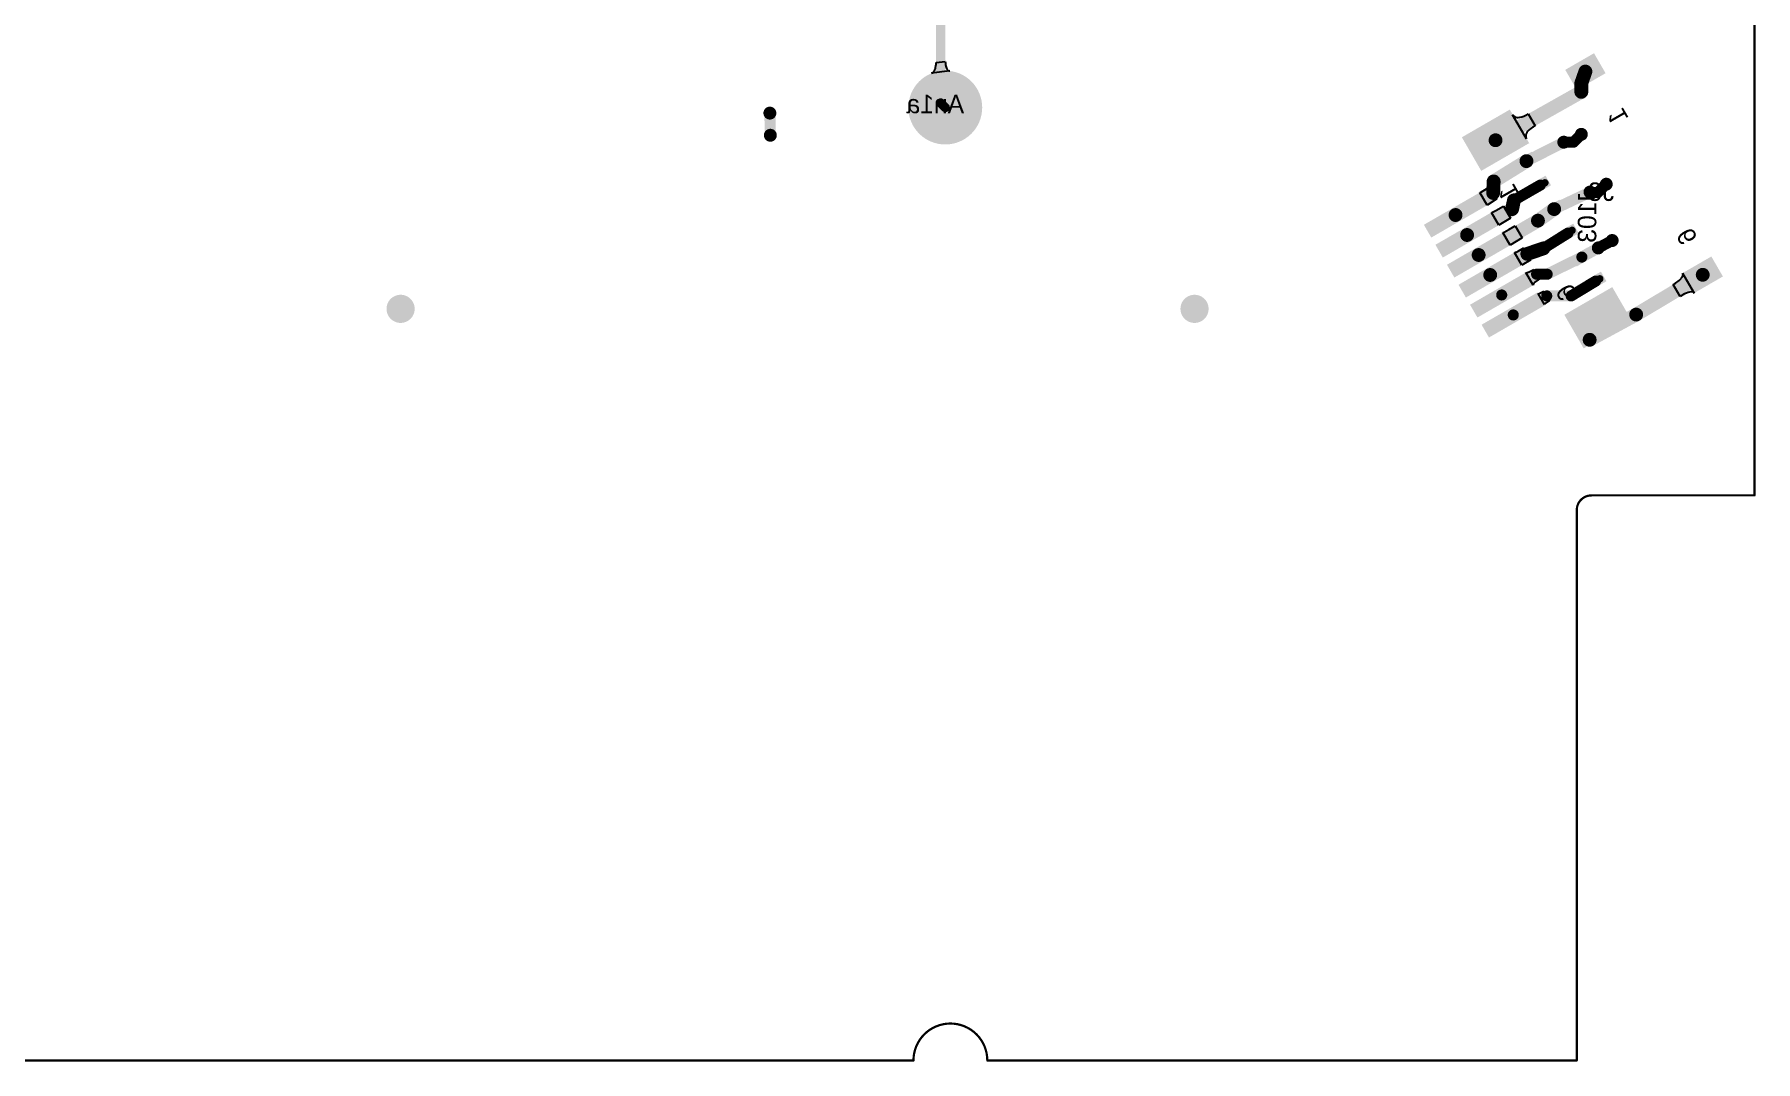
# Model space of a CAD drawing. Header units: millimetres. Extents: x 225 to 632, y 90 to 298.
# Drawn here: x 538.3 to 631.6, y 89.5 to 145.1 of the extents above; entities that cross this region are included whole.
import ezdxf

# ---------------------------------------------------------------- set-up
doc = ezdxf.new("R2010")
doc.units = ezdxf.units.MM
for name, color, linetype in [('BottomLayer', 5, 'Continuous'), ('BottomOverlay', 54, 'Continuous'), ('Mechanical4', 56, 'Continuous'), ('ViaHoleLayer', 16, 'Continuous')]:
    doc.layers.add(name, color=color, linetype=linetype)

# ---------------------------------------------------------------- blocks, each defined once
blk = doc.blocks.new('_____________4_______________B_19')
at = {"layer": 'BottomLayer', "const_width": 2}
blk.add_lwpolyline([(-1, 0, 1), (1, 0, 1)], format="xyb", close=True, dxfattribs=at)
blk = doc.blocks.new('504050_0691_B_51')
at = {"layer": 'BottomLayer'}
for points in [[(-5.73, 3.495), (-6.98, 3.495), (-5.73, 1.695), (-6.98, 1.695)], [(5.73, 1.695), (6.98, 1.695), (5.73, 3.495), (6.98, 3.495)], [(-3.45, -2.095), (-4.05, -2.095), (-3.45, -3.095), (-4.05, -3.095)], [(-1.95, -2.095), (-2.55, -2.095), (-1.95, -3.095), (-2.55, -3.095)], [(-0.45, -2.095), (-1.05, -2.095), (-0.45, -3.095), (-1.05, -3.095)], [(1.05, -2.095), (0.45, -2.095), (1.05, -3.095), (0.45, -3.095)], [(2.55, -2.095), (1.95, -2.095), (2.55, -3.095), (1.95, -3.095)], [(4.05, -2.095), (3.45, -2.095), (4.05, -3.095), (3.45, -3.095)]]:
    blk.add_solid(points, dxfattribs=at)
at = {"layer": 'BottomOverlay', "text_generation_flag": 2}
for s, p in [('1', (-3.75, 3.38)), ('6', (3.75, 3.38))]:
    blk.add_text(s, height=1, rotation=-180, dxfattribs=at).set_placement(p)
blk = doc.blocks.new('CESI_B7023293_95')
at = {"layer": 'BottomLayer', "const_width": 0.762}
blk.add_lwpolyline([(39.619, 18.5, 1), (40.381, 18.5, 1)], format="xyb", close=True, dxfattribs=at)
blk = doc.blocks.new('CESI_B7023293_97')
at = {"layer": 'BottomLayer', "const_width": 0.762}
blk.add_lwpolyline([(39.619, 18.5, 1), (40.381, 18.5, 1)], format="xyb", close=True, dxfattribs=at)
blk = doc.blocks.new('AXON6P_B_117')
at = {"layer": 'BottomLayer'}
for points in [[(-6.6, 2.4), (-4.5, 2.4), (-6.6, 5.4), (-4.5, 5.4)], [(4.5, 2.4), (6.6, 2.4), (4.5, 5.4), (6.6, 5.4)], [(-3.525, -1.75), (-2.725, -1.75), (-3.525, 1.75), (-2.725, 1.75)], [(-2.275, -1.75), (-1.475, -1.75), (-2.275, 1.75), (-1.475, 1.75)], [(-1.025, -1.75), (-0.225, -1.75), (-1.025, 1.75), (-0.225, 1.75)], [(0.225, -1.75), (1.025, -1.75), (0.225, 1.75), (1.025, 1.75)], [(1.475, -1.75), (2.275, -1.75), (1.475, 1.75), (2.275, 1.75)], [(2.725, -1.75), (3.525, -1.75), (2.725, 1.75), (3.525, 1.75)]]:
    blk.add_solid(points, dxfattribs=at)
at = {"layer": 'BottomOverlay', "text_generation_flag": 2}
for s, p in [('1', (-3.125, 3.586)), ('6', (3.125, 3.586))]:
    blk.add_text(s, height=1, rotation=-180, dxfattribs=at).set_placement(p)

msp = doc.modelspace()

# ---------------------------------------------------------------- linework, layer by layer
at = {"layer": 'BottomLayer'}
for p, q in [((587.173, 143.519), (587.175, 143.611)), ((587.175, 143.611), (587.675, 143.675)), ((587.675, 143.675), (587.678, 143.583)), ((587.678, 143.583), (587.685, 143.5)), ((587.929, 143.159), (586.937, 143.034)), ((586.937, 143.034), (586.982, 143.057)), ((586.982, 143.057), (587.023, 143.087)), ((587.023, 143.087), (587.058, 143.126)), ((587.058, 143.126), (587.089, 143.172)), ((587.089, 143.172), (587.115, 143.226)), ((587.115, 143.226), (587.137, 143.287)), ((587.137, 143.287), (587.154, 143.357)), ((587.154, 143.357), (587.165, 143.434)), ((587.165, 143.434), (587.173, 143.519)), ((587.685, 143.5), (587.698, 143.425)), ((587.698, 143.425), (587.716, 143.36)), ((587.716, 143.36), (587.739, 143.304)), ((587.739, 143.304), (587.766, 143.257)), ((587.766, 143.257), (587.799, 143.219)), ((587.799, 143.219), (587.838, 143.19)), ((587.838, 143.19), (587.881, 143.17)), ((587.881, 143.17), (587.929, 143.159)), ((619.154, 139.49), (618.404, 140.789)), ((618.404, 140.789), (618.446, 140.731)), ((619.004, 140.714), (619.121, 140.767)), ((619.121, 140.767), (619.248, 140.834)), ((619.248, 140.834), (619.623, 140.185)), ((618.446, 140.731), (618.498, 140.687)), ((618.498, 140.687), (618.559, 140.657)), ((618.559, 140.657), (618.629, 140.641)), ((618.629, 140.641), (618.709, 140.638)), ((618.709, 140.638), (618.798, 140.65)), ((618.798, 140.65), (618.896, 140.675)), ((618.896, 140.675), (619.004, 140.714)), ((619.233, 139.896), (619.178, 139.826)), ((619.305, 139.967), (619.233, 139.896)), ((619.394, 140.039), (619.305, 139.967)), ((619.5, 140.111), (619.394, 140.039)), ((619.623, 140.185), (619.5, 140.111)), ((619.118, 139.689), (619.113, 139.622)), ((619.113, 139.622), (619.125, 139.556)), ((619.139, 139.757), (619.118, 139.689)), ((619.125, 139.556), (619.154, 139.49)), ((619.178, 139.826), (619.139, 139.757)), ((616.627, 136.574), (616.633, 136.575)), ((617.024, 135.886), (616.627, 136.574)), ((616.633, 136.575), (616.65, 136.583)), ((616.65, 136.583), (616.715, 136.617)), ((616.715, 136.617), (617.16, 136.874)), ((617.54, 136.226), (617.024, 135.886)), ((617.16, 136.874), (617.54, 136.226)), ((617.649, 134.804), (617.252, 135.491)), ((617.252, 135.491), (617.261, 135.491)), ((617.261, 135.491), (617.282, 135.498)), ((617.282, 135.498), (617.317, 135.514)), ((617.317, 135.514), (617.497, 135.607)), ((617.497, 135.607), (617.915, 135.843)), ((618.29, 135.193), (617.649, 134.804)), ((617.915, 135.843), (618.29, 135.193)), ((618.274, 133.721), (617.877, 134.409)), ((617.877, 134.409), (617.885, 134.409)), ((617.885, 134.409), (617.907, 134.417)), ((617.907, 134.417), (617.941, 134.433)), ((617.941, 134.433), (618.204, 134.577)), ((618.204, 134.577), (618.536, 134.767)), ((618.536, 134.767), (618.911, 134.117)), ((618.911, 134.117), (618.274, 133.721)), ((618.899, 132.638), (618.502, 133.326)), ((618.502, 133.326), (618.51, 133.323)), ((618.51, 133.323), (618.528, 133.326)), ((618.528, 133.326), (618.556, 133.336)), ((618.556, 133.336), (618.593, 133.351)), ((618.593, 133.351), (618.695, 133.401)), ((618.695, 133.401), (619.015, 133.576)), ((619.015, 133.576), (619.385, 132.924)), ((619.385, 132.924), (618.899, 132.638)), ((619.407, 132.328), (619.547, 132.408)), ((619.547, 132.408), (619.853, 131.892)), ((619.524, 131.556), (619.127, 132.243)), ((619.127, 132.243), (619.138, 132.234)), ((619.138, 132.234), (619.155, 132.23)), ((619.155, 132.23), (619.18, 132.232)), ((619.18, 132.232), (619.212, 132.239)), ((619.212, 132.239), (619.25, 132.253)), ((619.25, 132.253), (619.296, 132.272)), ((619.296, 132.272), (619.407, 132.328)), ((619.518, 131.603), (619.516, 131.578)), ((619.516, 131.578), (619.524, 131.556)), ((619.528, 131.63), (619.518, 131.603)), ((619.548, 131.66), (619.528, 131.63)), ((619.576, 131.692), (619.548, 131.66)), ((619.614, 131.727), (619.576, 131.692)), ((619.78, 131.847), (619.614, 131.727)), ((619.853, 131.892), (619.78, 131.847)), ((627.098, 131.599), (627.219, 131.674)), ((627.474, 130.949), (627.098, 131.599)), ((627.219, 131.674), (627.415, 131.815)), ((627.415, 131.815), (627.49, 131.881)), ((627.49, 131.881), (627.549, 131.944)), ((627.549, 131.944), (627.592, 132.003)), ((627.592, 132.003), (627.621, 132.059)), ((627.63, 132.162), (627.612, 132.209)), ((627.612, 132.209), (628.234, 131.132)), ((627.621, 132.059), (627.633, 132.112)), ((627.633, 132.112), (627.63, 132.162)), ((620.122, 130.513), (619.784, 131.099)), ((619.784, 131.099), (619.791, 131.095)), ((619.791, 131.095), (619.803, 131.094)), ((619.803, 131.094), (619.821, 131.098)), ((619.821, 131.098), (619.844, 131.105)), ((619.844, 131.105), (619.873, 131.117)), ((619.873, 131.117), (619.948, 131.152)), ((619.948, 131.152), (620.102, 131.236)), ((620.102, 131.236), (620.398, 130.714)), ((620.127, 130.532), (620.122, 130.521)), ((620.122, 130.521), (620.122, 130.513)), ((620.139, 130.545), (620.127, 130.532)), ((620.157, 130.561), (620.139, 130.545)), ((620.342, 130.682), (620.157, 130.561)), ((620.398, 130.714), (620.342, 130.682)), ((627.71, 131.08), (627.474, 130.949)), ((627.812, 131.127), (627.71, 131.08)), ((627.904, 131.163), (627.812, 131.127)), ((627.986, 131.187), (627.904, 131.163)), ((628.056, 131.2), (627.986, 131.187)), ((628.117, 131.2), (628.056, 131.2)), ((628.166, 131.189), (628.117, 131.2)), ((628.205, 131.166), (628.166, 131.189)), ((628.234, 131.132), (628.205, 131.166))]:
    msp.add_line(p, q, dxfattribs=at)
for points, const_width in [([(587.425, 141.425), (587.425, 147.7)], 0.5), ([(622.125, 142.5), (622.345, 143.126)], 0.75), ([(622.125, 142.025), (622.125, 142.5)], 0.75), ([(617.477, 139.406), (622.125, 142.025)], 0.75), ([(578.175, 140.875), (578.2, 139.675)], 0.6), ([(587.425, 141.425), (587.675, 141.175)], 0.5), ([(621.7, 139.3), (622.125, 139.725)], 0.6), ([(619.153, 138.275), (621.175, 139.3)], 0.6), ([(621.175, 139.3), (621.7, 139.3)], 0.6), ([(617.375, 137.175), (619.153, 138.275)], 0.75), ([(617.35, 136.55), (617.375, 137.175)], 0.75), ([(619.328, 136.646), (619.744, 136.885)], 0.6), ([(619.744, 136.885), (619.903, 136.976)], 0.6), ([(623.025, 136.575), (623.475, 137.025)], 0.6), ([(615.312, 135.356), (617.35, 136.55)], 0.75), ([(618.375, 135.675), (618.475, 136.15)], 0.75), ([(618.475, 136.15), (618.9, 136.4)], 0.6), ([(618.9, 136.4), (619.328, 136.646)], 0.6), ([(620.653, 135.677), (622.55, 136.575)], 0.6), ([(622.55, 136.575), (623.025, 136.575)], 0.6), ([(615.938, 134.274), (618.375, 135.675)], 0.75), ([(616.562, 133.191), (619.775, 135.05)], 0.75), ([(619.775, 135.05), (620.653, 135.677)], 0.75), ([(620.428, 133.77), (620.799, 134.002)], 0.6), ([(620.799, 134.002), (621.258, 134.288)], 0.6), ([(621.258, 134.288), (621.403, 134.378)], 0.6), ([(623.044, 133.575), (623.794, 133.975)], 0.6), ([(617.187, 132.109), (619.2, 133.25)], 0.75), ([(619.2, 133.25), (620.075, 133.55)], 0.75), ([(620.075, 133.55), (620.428, 133.77)], 0.6), ([(620.275, 132.15), (622.153, 133.079)], 0.6), ([(622.153, 133.079), (623.044, 133.575)], 0.6), ([(617.812, 131.026), (619.7, 132.15)], 0.6), ([(619.7, 132.15), (620.275, 132.15)], 0.6), ([(625.094, 129.964), (628.7, 132.119)], 0.75), ([(621.575, 130.975), (621.949, 131.202)], 0.6), ([(621.949, 131.202), (622.323, 131.428)], 0.6), ([(622.323, 131.428), (622.726, 131.673)], 0.6), ([(622.726, 131.673), (622.903, 131.78)], 0.6), ([(618.438, 129.944), (620.25, 130.975)], 0.6), ([(620.25, 130.975), (621.575, 130.975)], 0.6), ([(622.575, 128.6), (625.094, 129.964)], 0.75)]:
    msp.add_lwpolyline(points, dxfattribs=dict(at, const_width=const_width))
for points, const_width in [([(621.937, 142.5, 1), (622.312, 142.5, 1)], 0.375), ([(621.937, 142.5, 1), (622.312, 142.5, 1)], 0.375), ([(622.157, 143.126, 1), (622.532, 143.126, 1)], 0.375), ([(622.25, 143.2, 1), (622.45, 143.2, 1)], 0.2), ([(621.937, 142.025, 1), (622.312, 142.025, 1)], 0.375), ([(621.937, 142.025, 1), (622.312, 142.025, 1)], 0.375), ([(578, 140.875, 1), (578.35, 140.875, 1)], 0.35), ([(578.025, 140.875, 1), (578.325, 140.875, 1)], 0.3), ([(587.3, 141.425, 1), (587.55, 141.425, 1)], 0.25), ([(587.3, 141.425, 1), (587.55, 141.425, 1)], 0.25), ([(587.55, 141.175, 1), (587.8, 141.175, 1)], 0.25), ([(578.025, 139.675, 1), (578.375, 139.675, 1)], 0.35), ([(578.05, 139.675, 1), (578.35, 139.675, 1)], 0.3), ([(621.95, 139.725, 1), (622.3, 139.725, 1)], 0.35), ([(621.975, 139.725, 1), (622.275, 139.725, 1)], 0.3), ([(617.29, 139.406, 1), (617.665, 139.406, 1)], 0.375), ([(621, 139.3, 1), (621.35, 139.3, 1)], 0.35), ([(621.025, 139.3, 1), (621.325, 139.3, 1)], 0.3), ([(621.025, 139.3, 1), (621.325, 139.3, 1)], 0.3), ([(621.55, 139.3, 1), (621.85, 139.3, 1)], 0.3), ([(621.55, 139.3, 1), (621.85, 139.3, 1)], 0.3), ([(618.965, 138.275, 1), (619.34, 138.275, 1)], 0.375), ([(619.003, 138.275, 1), (619.303, 138.275, 1)], 0.3), ([(617.187, 137.175, 1), (617.562, 137.175, 1)], 0.375), ([(617.187, 137.175, 1), (617.562, 137.175, 1)], 0.375), ([(619.594, 136.885, 1), (619.894, 136.885, 1)], 0.3), ([(619.594, 136.885, 1), (619.894, 136.885, 1)], 0.3), ([(619.65, 136.875, 1), (619.85, 136.875, 1)], 0.2), ([(619.753, 136.976, 1), (620.053, 136.976, 1)], 0.3), ([(620.05, 137.1, 1), (620.25, 137.1, 1)], 0.2), ([(623.3, 137.025, 1), (623.65, 137.025, 1)], 0.35), ([(623.325, 137.025, 1), (623.625, 137.025, 1)], 0.3), ([(617.162, 136.55, 1), (617.537, 136.55, 1)], 0.375), ([(617.162, 136.55, 1), (617.537, 136.55, 1)], 0.375), ([(618.287, 136.15, 1), (618.662, 136.15, 1)], 0.375), ([(618.325, 136.15, 1), (618.625, 136.15, 1)], 0.3), ([(618.375, 136.15, 1), (618.575, 136.15, 1)], 0.2), ([(618.75, 136.4, 1), (619.05, 136.4, 1)], 0.3), ([(618.75, 136.4, 1), (619.05, 136.4, 1)], 0.3), ([(618.8, 136.4, 1), (619, 136.4, 1)], 0.2), ([(619.178, 136.646, 1), (619.478, 136.646, 1)], 0.3), ([(619.178, 136.646, 1), (619.478, 136.646, 1)], 0.3), ([(619.225, 136.65, 1), (619.425, 136.65, 1)], 0.2), ([(622.419, 136.6, 1), (622.769, 136.6, 1)], 0.35), ([(622.4, 136.575, 1), (622.7, 136.575, 1)], 0.3), ([(622.4, 136.575, 1), (622.7, 136.575, 1)], 0.3), ([(622.875, 136.575, 1), (623.175, 136.575, 1)], 0.3), ([(622.875, 136.575, 1), (623.175, 136.575, 1)], 0.3), ([(615.125, 135.356, 1), (615.5, 135.356, 1)], 0.375), ([(618.187, 135.675, 1), (618.562, 135.675, 1)], 0.375), ([(618.187, 135.675, 1), (618.562, 135.675, 1)], 0.375), ([(619.587, 135.05, 1), (619.962, 135.05, 1)], 0.375), ([(619.587, 135.05, 1), (619.962, 135.05, 1)], 0.375), ([(620.465, 135.677, 1), (620.84, 135.677, 1)], 0.375), ([(620.503, 135.677, 1), (620.803, 135.677, 1)], 0.3), ([(615.75, 134.274, 1), (616.125, 134.274, 1)], 0.375), ([(620.649, 134.002, 1), (620.949, 134.002, 1)], 0.3), ([(620.649, 134.002, 1), (620.949, 134.002, 1)], 0.3), ([(621.108, 134.288, 1), (621.408, 134.288, 1)], 0.3), ([(621.108, 134.288, 1), (621.408, 134.288, 1)], 0.3), ([(621.15, 134.3, 1), (621.35, 134.3, 1)], 0.2), ([(621.253, 134.378, 1), (621.553, 134.378, 1)], 0.3), ([(621.525, 134.525, 1), (621.725, 134.525, 1)], 0.2), ([(623.619, 133.975, 1), (623.969, 133.975, 1)], 0.35), ([(623.644, 133.975, 1), (623.944, 133.975, 1)], 0.3), ([(616.375, 133.191, 1), (616.75, 133.191, 1)], 0.375), ([(619.012, 133.25, 1), (619.387, 133.25, 1)], 0.375), ([(619.012, 133.25, 1), (619.387, 133.25, 1)], 0.375), ([(619.887, 133.55, 1), (620.262, 133.55, 1)], 0.375), ([(619.925, 133.55, 1), (620.225, 133.55, 1)], 0.3), ([(619.975, 133.55, 1), (620.175, 133.55, 1)], 0.2), ([(620.278, 133.77, 1), (620.578, 133.77, 1)], 0.3), ([(620.278, 133.77, 1), (620.578, 133.77, 1)], 0.3), ([(620.325, 133.775, 1), (620.525, 133.775, 1)], 0.2), ([(620.7, 134, 1), (620.9, 134, 1)], 0.2), ([(622.003, 133.079, 1), (622.303, 133.079, 1)], 0.3), ([(622.003, 133.079, 1), (622.303, 133.079, 1)], 0.3), ([(622.869, 133.575, 1), (623.219, 133.575, 1)], 0.35), ([(622.894, 133.575, 1), (623.194, 133.575, 1)], 0.3), ([(622.894, 133.575, 1), (623.194, 133.575, 1)], 0.3), ([(617, 132.109, 1), (617.375, 132.109, 1)], 0.375), ([(619.55, 132.15, 1), (619.85, 132.15, 1)], 0.3), ([(619.55, 132.15, 1), (619.85, 132.15, 1)], 0.3), ([(620.125, 132.15, 1), (620.425, 132.15, 1)], 0.3), ([(620.125, 132.15, 1), (620.425, 132.15, 1)], 0.3), ([(628.512, 132.119, 1), (628.887, 132.119, 1)], 0.375), ([(621.799, 131.202, 1), (622.099, 131.202, 1)], 0.3), ([(621.799, 131.202, 1), (622.099, 131.202, 1)], 0.3), ([(622.173, 131.428, 1), (622.473, 131.428, 1)], 0.3), ([(622.173, 131.428, 1), (622.473, 131.428, 1)], 0.3), ([(622.225, 131.425, 1), (622.425, 131.425, 1)], 0.2), ([(622.576, 131.673, 1), (622.876, 131.673, 1)], 0.3), ([(622.576, 131.673, 1), (622.876, 131.673, 1)], 0.3), ([(622.625, 131.675, 1), (622.825, 131.675, 1)], 0.2), ([(622.753, 131.78, 1), (623.053, 131.78, 1)], 0.3), ([(623.025, 131.9, 1), (623.225, 131.9, 1)], 0.2), ([(628.675, 132.1, 1), (628.875, 132.1, 1)], 0.2), ([(617.662, 131.026, 1), (617.962, 131.026, 1)], 0.3), ([(620.1, 130.975, 1), (620.4, 130.975, 1)], 0.3), ([(620.1, 130.975, 1), (620.4, 130.975, 1)], 0.3), ([(621.425, 130.975, 1), (621.725, 130.975, 1)], 0.3), ([(621.425, 130.975, 1), (621.725, 130.975, 1)], 0.3), ([(621.475, 130.975, 1), (621.675, 130.975, 1)], 0.2), ([(621.85, 131.2, 1), (622.05, 131.2, 1)], 0.2), ([(618.287, 129.944, 1), (618.588, 129.944, 1)], 0.3), ([(624.907, 129.964, 1), (625.282, 129.964, 1)], 0.375), ([(624.907, 129.964, 1), (625.282, 129.964, 1)], 0.375), ([(622.387, 128.6, 1), (622.762, 128.6, 1)], 0.375)]:
    msp.add_lwpolyline(points, format="xyb", close=True, dxfattribs=dict(at, const_width=const_width))
at = {"layer": 'Mechanical4', "const_width": 0.12}
for points in [[(631.5, 267.133), (631.502, 120.173)], [(621.877, 89.573), (621.877, 119.373)], [(622.677, 120.173), (631.502, 120.173)], [(288.952, 89.573), (585.952, 89.573)], [(589.952, 89.573), (621.877, 89.573)]]:
    msp.add_lwpolyline(points, dxfattribs=at)
for points in [[(621.877, 119.373, -0.414214), (622.677, 120.173)], [(585.952, 89.573, -1), (589.952, 89.573)]]:
    msp.add_lwpolyline(points, format="xyb", dxfattribs=at)
at = {"layer": 'Mechanical4', "const_width": 0.06}
for points in [[(621.847, 119.373, 1), (621.907, 119.373, 1)], [(621.847, 119.373, 1), (621.907, 119.373, 1)], [(622.647, 120.173, 1), (622.707, 120.173, 1)], [(622.647, 120.173, 1), (622.707, 120.173, 1)], [(631.472, 120.173, 1), (631.532, 120.173, 1)], [(631.472, 120.173, 1), (631.532, 120.173, 1)], [(585.922, 89.573, 1), (585.982, 89.573, 1)], [(585.922, 89.573, 1), (585.982, 89.573, 1)], [(589.922, 89.573, 1), (589.982, 89.573, 1)], [(589.922, 89.573, 1), (589.982, 89.573, 1)], [(621.847, 89.573, 1), (621.907, 89.573, 1)], [(621.847, 89.573, 1), (621.907, 89.573, 1)]]:
    msp.add_lwpolyline(points, format="xyb", close=True, dxfattribs=at)
at = {"layer": 'ViaHoleLayer'}
for points, const_width in [([(622.325, 143.2, 1), (622.375, 143.2, 1)], 0.05), ([(578.1, 140.875, 1), (578.25, 140.875, 1)], 0.15), ([(622.05, 139.725, 1), (622.2, 139.725, 1)], 0.15), ([(578.125, 139.675, 1), (578.275, 139.675, 1)], 0.15), ([(621.1, 139.3, 1), (621.25, 139.3, 1)], 0.15), ([(620.125, 137.1, 1), (620.175, 137.1, 1)], 0.05), ([(623.4, 137.025, 1), (623.55, 137.025, 1)], 0.15), ([(618.45, 136.15, 1), (618.5, 136.15, 1)], 0.05), ([(618.875, 136.4, 1), (618.925, 136.4, 1)], 0.05), ([(619.3, 136.65, 1), (619.35, 136.65, 1)], 0.05), ([(619.725, 136.875, 1), (619.775, 136.875, 1)], 0.05), ([(622.519, 136.6, 1), (622.669, 136.6, 1)], 0.15), ([(621.225, 134.3, 1), (621.275, 134.3, 1)], 0.05), ([(621.6, 134.525, 1), (621.65, 134.525, 1)], 0.05), ([(620.05, 133.55, 1), (620.1, 133.55, 1)], 0.05), ([(620.4, 133.775, 1), (620.45, 133.775, 1)], 0.05), ([(620.775, 134, 1), (620.825, 134, 1)], 0.05), ([(622.969, 133.575, 1), (623.119, 133.575, 1)], 0.15), ([(623.719, 133.975, 1), (623.869, 133.975, 1)], 0.15), ([(622.3, 131.425, 1), (622.35, 131.425, 1)], 0.05), ([(622.7, 131.675, 1), (622.75, 131.675, 1)], 0.05), ([(623.1, 131.9, 1), (623.15, 131.9, 1)], 0.05), ([(628.75, 132.1, 1), (628.8, 132.1, 1)], 0.05), ([(621.55, 130.975, 1), (621.6, 130.975, 1)], 0.05), ([(621.925, 131.2, 1), (621.975, 131.2, 1)], 0.05)]:
    msp.add_lwpolyline(points, format="xyb", close=True, dxfattribs=dict(at, const_width=const_width))

# ---------------------------------------------------------------- block references
for name, p, rotation in [('504050_0691_B_51', (623.275, 136.325), 300), ('_____________4_______________B_19', (587.675, 141.175), 180), ('AXON6P_B_117', (616.875, 132.65), 300), ('CESI_B7023293_95', (576.675, 90.275), 90), ('CESI_B7023293_97', (619.675, 90.275), 90)]:
    msp.add_blockref(name, p, dxfattribs=dict(rotation=rotation))

# ---------------------------------------------------------------- texts
at = {"layer": 'BottomOverlay', "text_generation_flag": 2}
for s, p in [('An1a', (588.696, 140.868)), ('J3', (623.9, 136.119))]:
    msp.add_text(s, height=1, dxfattribs=at).set_placement(p)
msp.add_text('J103', height=1, rotation=90, dxfattribs=at).set_placement((622.935, 136.754))

doc.saveas('drawing.dxf')
